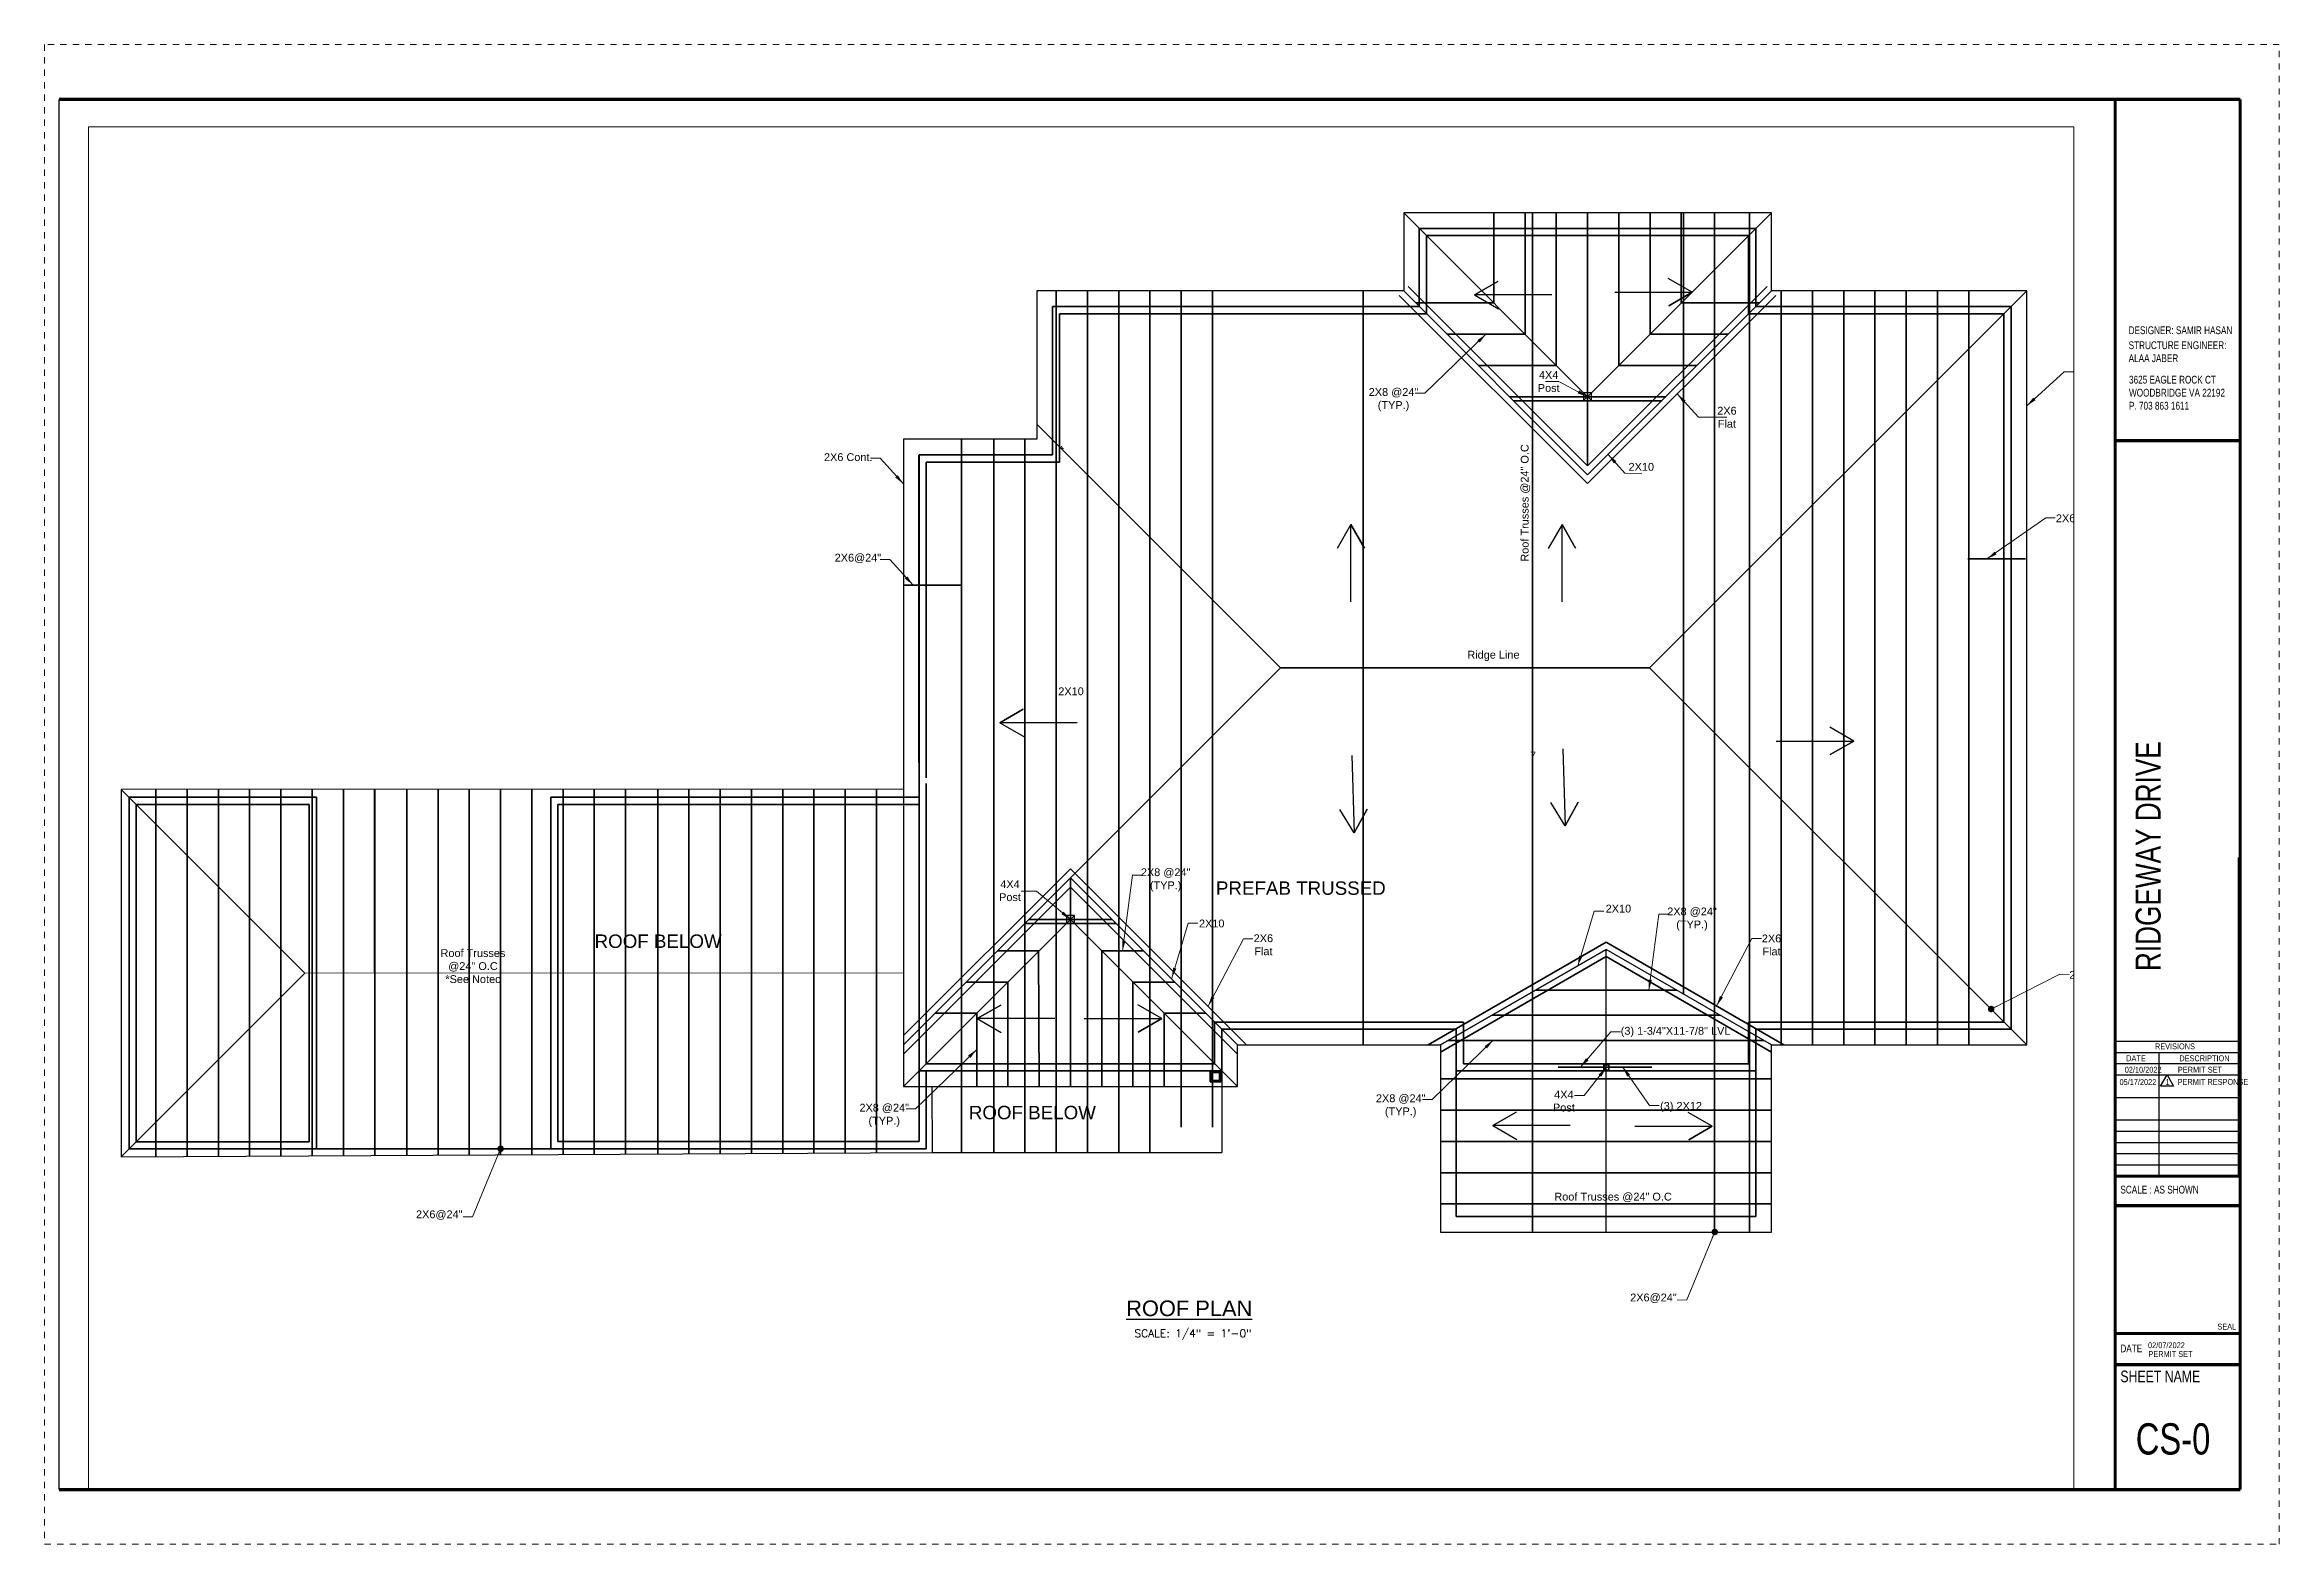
# Paper-space layout 'S0' of a CAD drawing. Extents: x 38.4 to 74.2, y 15.7 to 39.7.
# The model-space entities are those that its viewports show. They can reach past a viewport. Long polylines and large blocks are cut down to what shows.
import ezdxf

# ---------------------------------------------------------------- set-up
doc = ezdxf.new("R2010")
doc.units = 0
doc.header["$LTSCALE"] = 8
doc.header["$MEASUREMENT"] = 0
for name, pattern in [('$3$HIDDEN', [0.375, 0.25, -0.125]), ('10183Civbase$0$DASHED', [0.75, 0.5, -0.25]), ('11136-Civbase$0${ Gas Line }', [3.355, 1, -0.08, 0.08, -0.625, 0.08, -0.625, 0.08, -0.625, -0.08, 0.08]), ('Hidden (½x)', [0.1875, 0.125, -0.0625]), ('HIDDEN2', [0.1875, 0.125, -0.0625])]:
    doc.linetypes.add(name, pattern=pattern)
doc.layers.get('0').update_dxf_attribs({"lineweight": 9})
for name, color, linetype in [('1-N-FRAMING-TXT', 4, 'Continuous'), ('A-LINE', 6, 'Continuous'), ('A-WALLS.', 7, 'Continuous'), ('ANNSXTEXT', 2, 'Continuous'), ('Border', 53, 'Continuous'), ('PDF3_Text', 7, 'Continuous'), ('WALLELEV1-2', 7, 'Continuous')]:
    doc.layers.add(name, color=color, linetype=linetype)
for name, color, linetype, lineweight in [('A-LIGHT+', 133, 'Continuous', 9), ('A-WALL', 7, 'Continuous', 40), ('A-Wall-New', 1, 'Continuous', 50), ('Annotation', 2, 'Continuous', 25), ('Details', 2, 'Continuous', 15), ('DIM', 8, 'Continuous', 5), ('hatch', 8, 'Continuous', 13), ('TEXT', 6, 'Continuous', 25)]:
    doc.layers.add(name, color=color, linetype=linetype, lineweight=lineweight)
doc.layers.add('No Plot', color=33, linetype='HIDDEN2', lineweight=18, plot=False)
doc.styles.add('DIM60', font='romans.shx', dxfattribs={"height": 6})
doc.styles.add('PDF Arial', font='arial.ttf')
doc.styles.get("Standard").update_dxf_attribs({"font": 'stylu.ttf'})
doc.styles.add('Text - MM', font='arial.ttf', dxfattribs={"width": 0.75, "height": 0.09375})
doc.styles.add('TITLE', font='arial.ttf', dxfattribs={"height": 12})
doc.styles.add('TX_1-4in', font='arial.ttf', dxfattribs={"height": 4})
doc.dimstyles.new('Forum 24', dxfattribs={"dimscale": 24, "dimtxt": 0.1875, "dimasz": 0.09375, "dimexe": 0.0625, "dimexo": 0.0625, "dimgap": 0.125, "dimtad": 1, "dimdec": 4, "dimrnd": 1, "dimzin": 7, "dimdsep": 46, "dimlunit": 4, "dimtxsty": 'Standard', "dimblk": 'OBLIQUE', "dimblk1": 'DIMTICK', "dimblk2": 'OBLIQUE', "dimcen": -0.0625, "dimdle": 0.125, "dimclrd": 256, "dimclre": 256, "dimclrt": 256, "dimadec": 0, "dimazin": 0, "dimtfac": 1, "dimtdec": 4, "dimtmove": 1, "dimatfit": 3, "dimfxl": 0.0625, "dimtvp": 1.2, "dimfrac": 2, "dimtolj": 1, "dimtzin": 7, "dimlwd": 13, "dimarcsym": 0})

# ---------------------------------------------------------------- blocks, each defined once
blk = doc.blocks.new('_Oblique')
at = {"color": 0, "linetype": 'ByBlock', "lineweight": -2}
blk.add_line((-0.5, -0.5), (0.5, 0.5), dxfattribs=at)
blk = doc.blocks.new('DIMTICK')
for p, q in [((-1, 0), (1, 0)), ((0, 1), (0, -1))]:
    blk.add_line(p, q)
at = {"const_width": 0.141}
blk.add_lwpolyline([(0.71, 0.71), (-0.71, -0.71)], dxfattribs=at)

msp = doc.modelspace()

# ---------------------------------------------------------------- linework, layer by layer
at = {"layer": '1-N-FRAMING-TXT', "color": 7}
for points in [[(10857.3616, -7386.38269), (10797.94392, -7386.38269), (10815.93293, -7375.99673), (10797.94392, -7386.38269), (10816.34355, -7397.00572)], [(10905.76528, -7384.29731), (10965.18296, -7384.29731), (10947.19395, -7394.68326), (10965.18296, -7384.29731), (10946.78332, -7373.67427)], [(10703.11023, -7622.25518), (10703.11023, -7562.8375), (10713.49619, -7580.8265), (10703.11023, -7562.8375), (10692.4872, -7581.23713)], [(10865.22987, -7622.25518), (10865.22987, -7562.8375), (10875.61583, -7580.8265), (10865.22987, -7562.8375), (10854.60684, -7581.23713)], [(10492.97696, -7715.08844), (10433.55927, -7715.08844), (10451.54828, -7704.70249), (10433.55927, -7715.08844), (10451.95891, -7725.71148)], [(11029.80382, -7729.10685), (11089.2215, -7729.10685), (11071.23249, -7739.4928), (11089.2215, -7729.10685), (11070.82186, -7718.48382)], [(10865.83224, -7734.96198), (10867.77994, -7794.34773), (10877.57064, -7776.02794), (10867.77994, -7794.34773), (10856.55948, -7776.3062)], [(10703.79972, -7740.27623), (10705.74742, -7799.66198), (10715.53812, -7781.34219), (10705.74742, -7799.66198), (10694.52696, -7781.62045)], [(10475.63588, -7942.28257), (10416.2182, -7942.28257), (10434.2072, -7931.89661), (10416.2182, -7942.28257), (10434.61783, -7952.9056)], [(10498.38778, -7942.31621), (10557.80547, -7942.31621), (10539.81646, -7952.70217), (10557.80547, -7942.31621), (10539.40583, -7931.69318)], [(10871.50387, -8024.49147), (10812.08619, -8024.49147), (10830.0752, -8014.10551), (10812.08619, -8024.49147), (10830.48582, -8035.1145)], [(10921.08895, -8025.00741), (10980.50663, -8025.00741), (10962.51762, -8035.39337), (10980.50663, -8025.00741), (10962.107, -8014.38438)]]:
    msp.add_lwpolyline(points, dxfattribs=at)
at = {"layer": 'A-LIGHT+'}
for points in [[(9758.83121, -7766.21162), (9899.94758, -7907.32799)], [(9758.83121, -8048.44435), (9899.94758, -7907.32799)], [(9899.94758, -7907.32799), (10359.52612, -7907.23009)]]:
    msp.add_lwpolyline(points, dxfattribs=at)
at = {"layer": 'A-LINE', "color": 6, "linetype": 'Continuous', "lineweight": 30}
for p, q in [((10932.51722, -7672.9061), (10649.06, -7672.9061)), ((10359.49606, -7766.08368), (9758.83121, -7766.21162)), ((9758.83121, -7766.21162), (9758.83121, -8048.44435)), ((10487.76079, -7834.22967), (10359.53788, -7962.45258)), ((10771.97643, -7962.44576), (10899.01655, -7889.09911)), ((11026.05668, -7962.44576), (10899.01655, -7889.09911)), ((10381.85235, -8045.20061), (10381.58808, -7994.44441)), ((10603.97689, -7982.44576), (10603.97689, -8045.20061)), ((9758.83121, -8048.44435), (10381.85235, -8045.20061)), ((10381.85235, -8045.20061), (10603.97689, -8045.20061))]:
    msp.add_line(p, q, dxfattribs=at)
for points in [[(11222.05689, -7559.84266), (11222.05689, -7383.36643), (11026.05689, -7383.36643), (11026.05689, -7323.36643), (10743.65783, -7323.36643), (10743.65783, -7383.36643), (10743.65783, -7383.36643)], [(10743.65783, -7323.36643), (10884.85736, -7464.56595)], [(11026.05689, -7323.36643), (10884.85736, -7464.56595)], [(10743.65783, -7383.36643), (10461.8977, -7383.36643), (10461.8977, -7497.27632), (10359.54214, -7497.29812), (10359.54214, -7757.40742)], [(10743.65783, -7383.36643), (10884.85736, -7524.56595)], [(11026.05689, -7383.36643), (10884.85736, -7524.56595)], [(11026.05668, -7962.44576), (11026.05668, -7962.44576), (11222.05689, -7962.44576), (11222.05689, -7559.84266)], [(10359.54214, -7757.40742), (10359.5447, -7994.44428), (10615.97689, -7994.44583), (10615.97689, -7962.44576), (10771.97689, -7962.44576), (10771.97689, -7994.44576)], [(10615.97689, -7962.44576), (10487.76079, -7834.22967)], [(10487.76079, -7866.22819), (10359.5447, -7994.44428)], [(10615.97689, -7994.44583), (10487.76079, -7866.22974)], [(10899.01655, -7889.09911), (10771.97689, -7962.44576)], [(10899.01655, -8106.44576), (10899.01655, -7889.09911)], [(11026.05668, -7962.44576), (10899.01655, -7889.09911)], [(10771.97689, -7982.44576), (10771.97689, -8106.44576), (11026.05622, -8106.44576), (11026.05668, -7962.44576)]]:
    msp.add_lwpolyline(points, dxfattribs=at)
at = {"layer": 'A-Wall-New', "linetype": '$3$HIDDEN', "lineweight": 70}
msp.add_line((10088.69216, -8042.27102), (9908.67188, -8042.44435), dxfattribs=at)
for points in [[(11210.05689, -7559.84266), (11210.05689, -7395.36643), (11014.05689, -7395.36643), (11014.05689, -7335.36643), (10755.65783, -7335.36643), (10755.65783, -7395.36643), (10534.26553, -7395.36643)], [(11204.55689, -7559.91489), (11204.55689, -7400.86643), (11008.55689, -7400.86643), (11008.55689, -7340.86643), (10761.15783, -7340.86643), (10761.15783, -7400.86643), (10562.40886, -7400.86643)], [(10534.26553, -7395.36643), (10473.8977, -7395.36643), (10473.8977, -7509.27376), (10371.54214, -7509.29556), (10371.54214, -7757.40742)], [(10562.40886, -7400.86643), (10479.3977, -7400.86643), (10479.3977, -7514.7725), (10377.04214, -7514.7943), (10377.04214, -7757.36989)], [(10371.44136, -7509.29559), (10371.54214, -7982.44435), (10603.97689, -7982.44576), (10603.97689, -7950.44576), (10783.97689, -7950.44576), (10783.97689, -7982.44576), (11014.05622, -7982.44576), (11014.05695, -7950.44576), (11210.05689, -7950.44576), (11210.05689, -7559.84266)], [(10377.04214, -7761.64053), (10377.04214, -7976.94435), (10598.47689, -7976.94576), (10598.47689, -7944.94576), (10789.47689, -7944.94576), (10789.47689, -7976.94576), (11008.55635, -7976.94576), (11008.55708, -7944.94576), (11204.55689, -7944.94576), (11204.55689, -7559.91489)], [(9782.40992, -7772.21162), (9908.67188, -7772.21162), (9908.67188, -8042.44435), (9764.83121, -8042.44435), (9764.83121, -7772.21162), (9782.40992, -7772.21162)], [(10377.04214, -7982.44435), (10377.04214, -8042.25102), (10088.69185, -8042.25102), (10088.69324, -7772.21162), (10371.54214, -7772.21162)], [(10322.6931, -7772.21162), (10371.54214, -7772.21162)], [(9782.40992, -7777.71162), (9903.17188, -7777.71162), (9903.17188, -8036.94435), (9770.33121, -8036.94435), (9770.33121, -7777.71162), (9782.40992, -7777.71162)], [(10371.54214, -7982.44435), (10371.54214, -8036.75102), (10094.19188, -8036.75102), (10094.19321, -7777.71162), (10322.6931, -7777.71162)], [(10322.6931, -7777.71162), (10371.54214, -7777.71162)], [(10783.97689, -7982.44576), (10783.97689, -8094.44576), (11014.05622, -8094.44576), (11014.05622, -7982.44576)]]:
    msp.add_lwpolyline(points, dxfattribs=at)
at = {"layer": 'A-Wall-New'}
msp.add_lwpolyline([(10371.54214, -7757.40742), (10371.54214, -7757.66566)], dxfattribs=at)
at = {"layer": 'A-Wall-New', "lineweight": 70}
for points in [[(10595.12342, -7990.78471), (10595.12342, -7982.78471), (10603.12342, -7982.78471), (10603.12342, -7990.78471)], [(10596.12342, -7989.78471), (10596.12342, -7983.78471), (10602.12342, -7983.78471), (10602.12342, -7989.78471)]]:
    msp.add_lwpolyline(points, close=True, dxfattribs=at)
at = {"layer": 'ANNSXTEXT', "lineweight": 40}
for p, q in [((10812.85736, -7392.56596), (10752.85736, -7392.56596)), ((10956.85736, -7392.56596), (11016.85736, -7392.56596)), ((10836.85736, -7416.56595), (10776.85736, -7416.56595)), ((10932.85736, -7416.56595), (10992.85736, -7416.56595)), ((10860.85736, -7440.56595), (10800.85736, -7440.56595)), ((10908.85736, -7440.56595), (10968.85736, -7440.56595)), ((10824.85736, -7464.56595), (10944.85736, -7464.56595)), ((10827.93492, -7467.64352), (10941.7798, -7467.64352)), ((11176.8033, -7589.23577), (11221.13733, -7589.23577)), ((10359.54214, -7609.42556), (10403.87618, -7609.42556)), ((10844.91159, -7920.33674), (10953.12171, -7920.33674)), ((10811.33091, -7939.72462), (10986.70251, -7939.72462)), ((10777.75024, -7959.11251), (11020.28331, -7959.11251)), ((10862.23034, -7979.59006), (10934.23034, -7979.59006))]:
    msp.add_line(p, q, dxfattribs=at)
for points in [[(10812.85736, -7323.36643), (10812.85736, -7392.56596)], [(10836.85736, -7323.36643), (10836.85736, -7416.56595)], [(10860.85736, -7323.36643), (10860.85736, -7440.56595)], [(10884.85736, -7323.36643), (10884.85736, -7517.79782)], [(10908.85736, -7323.36643), (10908.85736, -7440.56595)], [(10932.85736, -7323.36643), (10932.85736, -7416.56595)], [(10956.85736, -7323.36643), (10956.85736, -7392.56596)]]:
    msp.add_lwpolyline(points, dxfattribs=at)
msp.add_lwpolyline([(10901.24838, -7977.93302), (10897.24838, -7977.93302), (10897.24838, -7981.93302), (10901.24838, -7981.93302)], close=True, dxfattribs=at)
at = {"layer": 'Details', "linetype": 'Hidden (½x)', "ltscale": 2}
for points in [[(9890.40992, -7772.21162), (9908.67188, -7772.21162), (9908.67188, -8042.44435), (9764.83121, -8042.44435), (9764.83121, -7772.21162), (9782.40992, -7772.21162)], [(11014.05622, -8094.44576), (10783.97689, -8094.44576), (11014.05622, -8094.44576)]]:
    msp.add_lwpolyline(points, dxfattribs=at)
at = {"layer": 'DIM'}
for p, q in [((10881.85857, -7461.56716), (10887.85857, -7467.56716)), ((10887.85857, -7461.56716), (10881.85857, -7467.56716)), ((10484.76045, -7863.23095), (10490.76045, -7869.23095)), ((10490.76045, -7863.23095), (10484.76045, -7869.23095))]:
    msp.add_line(p, q, dxfattribs=at)
at = {"layer": 'DIM', "color": 4, "linetype": '11136-Civbase$0${ Gas Line }', "lineweight": 40, "ltscale": 3}
for p, q in [((10404.17282, -8045.20061), (10404.04214, -7497.28864)), ((9953.47197, -8047.43096), (9953.40489, -7766.17018)), ((10146.1508, -8046.42778), (10146.08395, -7766.12913)), ((10771.97689, -7988.66913), (11026.05629, -7988.66913)), ((10771.97689, -8012.66913), (11026.05629, -8012.66913)), ((10771.97689, -8036.66913), (11026.05629, -8036.66913)), ((10771.97689, -8060.66913), (11026.05629, -8060.66913)), ((10771.97689, -8084.66913), (11026.05629, -8084.66913))]:
    msp.add_line(p, q, dxfattribs=at)
at = {"layer": 'DIM', "color": 2, "lineweight": 53}
for p, q in [((10461.8977, -7485.7438), (10649.06, -7672.9061)), ((10452.76016, -7869.2303), (10522.76142, -7869.2303)), ((10455.76072, -7866.22974), (10519.76087, -7866.22974)), ((10463.76079, -7890.22819), (10431.62392, -7890.36654)), ((10511.76079, -7890.22974), (10543.76087, -7890.22974)), ((10439.76079, -7914.33736), (10407.6531, -7914.33736)), ((10535.76079, -7914.33736), (10567.65967, -7914.33736)), ((10415.76079, -7938.22819), (10383.76227, -7938.22819)), ((10559.76079, -7938.22974), (10591.76087, -7938.22974))]:
    msp.add_line(p, q, dxfattribs=at)
at = {"layer": 'DIM', "color": 4, "linetype": '11136-Civbase$0${ Gas Line }', "lineweight": 40, "ltscale": 3}
for points in [[(10842.69388, -8106.44576), (10842.69388, -7323.36643)], [(10958.45869, -7923.85519), (10958.45869, -7323.36643)], [(10982.45869, -8106.44576), (10982.45869, -7323.36643)], [(11009.1145, -8106.44576), (11009.1145, -7323.36643)], [(10476.80078, -8045.20061), (10476.80078, -7383.36643)], [(10500.80078, -8045.20061), (10500.80078, -7383.36643)], [(10524.80078, -8045.20061), (10524.80078, -7383.36643)], [(10548.80078, -8045.20061), (10548.80078, -7383.36643)], [(10572.80078, -8025.77943), (10572.80078, -7383.36643)], [(10596.80078, -8025.77943), (10596.80078, -7383.36643)], [(10712.56558, -7962.44576), (10712.56558, -7383.36643)], [(11033.55689, -7962.44576), (11033.55689, -7383.36642)], [(11057.55689, -7962.44576), (11057.55689, -7383.36642)], [(11081.55689, -7962.44576), (11081.55689, -7383.36642)], [(11105.55689, -7962.44576), (11105.55689, -7383.36642)], [(11129.55689, -7962.44576), (11129.55689, -7383.36642)], [(11153.55689, -7962.44576), (11153.55689, -7383.36642)], [(11177.55689, -7962.44576), (11177.55689, -7383.36642)], [(10428.80078, -8045.20061), (10428.80078, -7497.28863)], [(10452.80078, -8045.20061), (10452.80078, -7497.28863)], [(9785.45429, -8048.30574), (9785.45429, -7766.20595)], [(9809.45429, -8048.18079), (9809.45429, -7766.20084)], [(9833.45429, -8048.05583), (9833.45429, -7766.19573)], [(9857.45429, -8047.93087), (9857.45429, -7766.19061)], [(9881.45429, -8047.80592), (9881.45429, -7766.1855)], [(9905.45429, -8047.68096), (9905.45429, -7766.18039)], [(9929.45429, -8047.55601), (9929.45429, -7766.17528)], [(9953.45429, -8047.43105), (9953.45429, -7766.17016)], [(9978.12678, -8047.3026), (9978.12678, -7766.16491)], [(10002.12678, -8047.17764), (10002.12678, -7766.1598)], [(10026.12678, -8047.05268), (10026.12678, -7766.15469)], [(10050.12678, -8046.92773), (10050.12678, -7766.14957)], [(10074.12678, -8046.80277), (10074.12678, -7766.14446)], [(10098.12678, -8046.67782), (10098.12678, -7766.13935)], [(10122.12678, -8046.55286), (10122.12678, -7766.13424)], [(10146.12678, -8046.42791), (10146.12678, -7766.12912)], [(10170.79973, -8046.29945), (10170.79973, -7766.12387)], [(10194.79973, -8046.17449), (10194.79973, -7766.11876)], [(10218.79973, -8046.04954), (10218.79973, -7766.11364)], [(10242.79973, -8045.92458), (10242.79973, -7766.10853)], [(10266.79973, -8045.79963), (10266.79973, -7766.10342)], [(10290.79973, -8045.67467), (10290.79973, -7766.09831)], [(10314.79973, -8045.54972), (10314.79973, -7766.0932)], [(10338.79973, -8045.42476), (10338.79973, -7766.08808)]]:
    msp.add_lwpolyline(points, dxfattribs=at)
at = {"layer": 'DIM', "color": 2, "linetype": '10183Civbase$0$DASHED', "lineweight": 40, "ltscale": 4}
for points in [[(10740.27377, -7386.7505), (10884.85736, -7531.33409), (11029.44095, -7386.7505)], [(10747.0419, -7379.98236), (10884.85736, -7517.79782), (11022.67282, -7379.98236)], [(10623.04795, -7962.44576), (10487.76079, -7827.1586), (10359.54428, -7955.37512)], [(10615.97689, -7969.51683), (10487.76079, -7841.30074), (10359.54443, -7969.5171)], [(11035.62827, -7962.44576), (10899.01655, -7883.57295), (10762.40532, -7962.44576)], [(11026.05666, -7967.97191), (10899.01656, -7894.62527), (10771.97689, -7967.97193)]]:
    msp.add_lwpolyline(points, dxfattribs=at)
at = {"layer": 'DIM', "color": 2, "lineweight": 53}
for points in [[(11222.05689, -7383.36643), (10932.51722, -7672.9061)], [(10649.08437, -7672.9061), (10359.54435, -7962.44611)], [(10649.08437, -7672.9061), (10932.51722, -7672.9061)], [(11222.05689, -7962.44576), (10932.51722, -7672.9061)], [(10487.76079, -7994.44506), (10487.76079, -7834.22967)], [(10463.76079, -7994.44506), (10463.31213, -7890.23012)], [(10511.76079, -7994.44506), (10511.76079, -7890.22974)], [(10439.76079, -7994.44506), (10439.76079, -7914.33736)], [(10535.76079, -7994.44506), (10535.76079, -7914.33736)], [(10415.76079, -7994.44506), (10415.76079, -7938.22819)], [(10559.76079, -7994.44506), (10559.76079, -7938.22974)]]:
    msp.add_lwpolyline(points, dxfattribs=at)
at = {"layer": 'DIM', "color": 4, "lineweight": 30}
for points in [[(10887.85857, -7461.56716), (10881.85857, -7461.56716), (10881.85857, -7467.56716), (10887.85857, -7467.56716)], [(10490.76045, -7863.23095), (10484.76045, -7863.23095), (10484.76045, -7869.23095), (10490.76045, -7869.23095)]]:
    msp.add_lwpolyline(points, close=True, dxfattribs=at)
at = {"layer": 'hatch'}
msp.add_lwpolyline([(10480.63966, -7502.78496, 0.2273357491), (10480.74566, -7503.00363, 0.2263250982), (10480.98233, -7503.05763)], format="xyb", dxfattribs=at)
msp.add_arc((10482.92442, -7502.54353), 2.04089, 182.99867838, 253.03733815, dxfattribs=at)

# ---------------------------------------------------------------- texts
at = {"layer": 'A-WALL', "insert": (10845.25573, -7737.14731), "char_height": 6, "attachment_point": 3}
msp.add_mtext('7 ', dxfattribs=at)
at = {"layer": 'A-WALLS.', "color": 7, "linetype": 'Continuous', "lineweight": 25, "style": 'DIM60'}
msp.add_text('SCALE: 1/4" = 1\'-0" ', height=6, dxfattribs=at).set_placement((10536.9563, -8187.07351))
at = {"layer": 'PDF3_Text', "lineweight": 0, "attachment_point": 7, "style": 'PDF Arial'}
for s, insert, char_height in [('PREFAB TRUSSED', (10599.46271, -7847.37038), 10.3078125), ('ROOF BELOW', (10122.3163, -7888.1381), 10.307812), ('ROOF BELOW', (10409.69913, -8019.77003), 10.307812)]:
    msp.add_mtext(s, dxfattribs=dict(at, insert=insert, char_height=char_height))
at = {"layer": 'TEXT', "char_height": 4, "width": 108.6923986, "attachment_point": 5, "style": 'TX_1-4in'}
for s, insert in [('\\A1;{\\H1.5x;4X4\\PPost}', (10854.99126, -7452.93271)), ('\\A1;{\\H1.5x;2X6 Cont.}', (11276.22273, -7444.88159)), ('\\A1;{\\H1.5x;2X8 @24"\\P(TYP.)}', (10735.83532, -7466.86076)), ('\\A1;{\\H1.5x;2X6\\PFlat}', (10991.88195, -7480.38337)), ('\\A1;{\\H1.5x;2X6 Cont.}', (10317.12371, -7511.04883)), ('\\A1;{\\H1.5x;2X10}', (10926.11583, -7518.47027)), ('\\A1;{\\H1.5x;2X6@24"}', (11262.36287, -7558.59376)), ('\\A1;{\\H1.5x;2X6@24"}', (10324.53876, -7588.821)), ('\\A1;{\\H1.5x;Ridge Line}', (10812.57527, -7663.67437)), ('\\A1;{\\H1.5x;2X10}', (10488.19438, -7690.92524)), ('\\A1;{\\H1.5x;4X4\\PPost}', (10441.35364, -7844.07309)), ('\\A1;{\\H1.5x;2X8 @24"\\P(TYP.)}', (10560.8528, -7835.7777)), ('\\A1;{\\H1.5x;2X10}', (10908.53362, -7857.84133, -2.37843)), ('\\A1;{\\H1.5x;2X8 @24"\\P(TYP.)}', (10965.0628, -7865.8847)), ('\\A1;{\\H1.5x;2X10}', (10596.24631, -7869.2805, -2.37843)), ('\\A1;{\\H1.5x;Roof Trusses\\P@24" O.C\\P*See Notec}', (10028.93554, -7902.01817)), ('\\A1;{\\H1.5x;2X6\\PFlat}', (10635.90155, -7885.62881)), ('\\A1;{\\H1.5x;2X6\\PFlat}', (11026.13861, -7885.75766)), ('\\A1;{\\H1.5x;2x8}', (11261.56943, -7908.7308)), ('\\A1;\\pxi-3,l4,t4;{\\H1.5x;(3)^I1-3/4"X11-7/8" LVL}', (10950.43272, -7952.59421)), ('\\A1;{\\H1.5x;2X8 @24"\\P(TYP.)}', (10344.73875, -8016.63142)), ('\\A1;{\\H1.5x;2X8 @24"\\P(TYP.)}', (10741.36983, -8009.40731)), ('\\A1;{\\H1.5x;4X4\\PPost}', (10866.67003, -8005.6742)), ('\\A1;\\pxi-3,l4,t4;{\\H1.5x;(3)^I2X12}', (10954.62945, -8010.23115)), ('\\A1;{\\H1.5x;Roof Trusses @24" O.C}', (10904.435, -8079.66195)), ('\\A1;{\\H1.5x;2X6@24"}', (10003.05046, -8093.24222)), ('\\A1;{\\H1.5x;2X6@24"}', (10935.43753, -8157.12662))]:
    msp.add_mtext(s, dxfattribs=dict(at, insert=insert))
at = {"layer": 'TEXT', "insert": (10837.15868, -7546.1744), "char_height": 4, "width": 108.6923986, "attachment_point": 5, "rotation": 90, "style": 'TX_1-4in'}
msp.add_mtext('\\A1;{\\H1.5x;Roof Trusses @24" O.C}', dxfattribs=at)
at = {"layer": 'WALLELEV1-2', "color": 4, "insert": (10578.97823, -8158.85569), "char_height": 12, "width": 235.4081515, "attachment_point": 2, "style": 'TITLE'}
msp.add_mtext('\\A1;{\\LROOF PLAN}', dxfattribs=at)

# ---------------------------------------------------------------- leaders
at = {"layer": 'TEXT'}
for points, override in [([(10806.85736, -7416.56595), (10759.86749, -7461.87732), (10752.57313, -7461.89755)], {"dimasz": 0.333333, "dimtad": 0}), ([(11222.05689, -7471.60455), (11250.83523, -7445.52532), (11258.12959, -7445.54556)], {"dimasz": 0.333333, "dimtad": 0}), ([(10884.85892, -7464.56751), (10862.87736, -7452.93271), (10852.48607, -7452.93271)], {"dimasz": 0.333333, "dimtad": 0}), ([(10953.758, -7462.43345), (10969.99775, -7480.38337), (10991.88195, -7480.38337)], {"dimasz": 0.333333, "dimtad": 0}), ([(10359.54214, -7531.6163), (10341.54924, -7511.80943), (10334.25488, -7511.82966)], {"dimasz": 0.333333, "dimtad": 0}), ([(10900.735, -7508.98016), (10913.41164, -7523.40979), (10926.40777, -7523.68236)], {"dimasz": 0.333333, "dimtad": 0}), ([(11191.58236, -7589.23577), (11236.70368, -7557.71867), (11243.99804, -7557.7389)], {"dimasz": 0.333333, "dimtad": 0}), ([(10366.95719, -7609.38846), (10348.96429, -7589.5816), (10341.66993, -7589.60183)], {"dimasz": 0.333333, "dimtad": 0}), ([(10527.76083, -7890.22974), (10535.41073, -7832.03589), (10542.70509, -7832.05612)], {"dimasz": 0.333333, "dimtad": 0}), ([(10487.76079, -7866.23129), (10461.7769, -7844.48098), (10449.79492, -7844.48098)], {"dimasz": 0.333333, "dimtad": 0}), ([(10565.54461, -7911.25322, -2.37843), (10578.22126, -7869.08205, -2.37843), (10585.51562, -7869.10228, -2.37843)], {"dimasz": 0.333333, "dimtad": 0}), ([(10877.29101, -7901.98725, -2.37843), (10889.96766, -7859.81608, -2.37843), (10897.26202, -7859.83632, -2.37843)], {"dimasz": 0.333333, "dimtad": 0}), ([(10931.97083, -7920.33674), (10939.62073, -7862.14289), (10946.91509, -7862.16312)], {"dimasz": 0.333333, "dimtad": 0}), ([(10593.46179, -7932.85959), (10620.60696, -7881.06396), (10627.90132, -7881.08419)], {"dimasz": 0.333333, "dimtad": 0}), ([(10983.96703, -7932.58164), (11011.11221, -7880.78601), (11018.40656, -7880.80624)], {"dimasz": 0.333333, "dimtad": 0}), ([(11194.78158, -7934.94593), (11247.51533, -7908.28275), (11254.80969, -7908.30299)], {"dimasz": 0.208333, "dimtad": 0, "dimldrblk": 'Dot'}), ([(10812.39187, -7958.80033), (10765.402, -8004.42387), (10758.10764, -8004.4441)], {"dimasz": 0.333333, "dimtad": 0}), ([(10879.36941, -7979.59006), (10902.76638, -7952.55615), (10910.06074, -7952.57639)], {"dimasz": 0.333333, "dimtad": 0}), ([(10415.76079, -7966.02445), (10368.77092, -8011.64798), (10361.47656, -8011.66822)], {"dimasz": 0.333333, "dimtad": 0}), ([(10899.24838, -7979.93302), (10882.20361, -8001.26258), (10874.90925, -8001.28281)], {"dimasz": 0.333333, "dimtad": 0}), ([(10911.85698, -7979.59006), (10932.46139, -8008.98942), (10939.75575, -8009.00965)], {"dimasz": 0.333333, "dimtad": 0}), ([(10050.16681, -8042.33006), (10028.66212, -8094.58313), (10021.36776, -8094.60337)], {"dimasz": 0.208333, "dimtad": 0, "dimldrblk": 'Dot'}), ([(10982.55388, -8106.21446), (10961.04918, -8158.46754), (10953.75483, -8158.48777)], {"dimasz": 0.208333, "dimtad": 0, "dimldrblk": 'Dot'})]:
    msp.add_leader(points, dimstyle='Forum 24', override=override, dxfattribs=at)

psp = doc.layouts.new('S0')

# ---------------------------------------------------------------- linework, layer by layer
at = {"linetype": 'HIDDEN2', "ltscale": 0.05}
for p, q in [((74.164, 39.701), (38.414, 39.701)), ((38.414, 39.701), (38.414, 15.701)), ((38.414, 15.701), (74.164, 15.701))]:
    psp.add_line(p, q, dxfattribs=at)
at = {"color": 242, "linetype": 'HIDDEN2', "ltscale": 0.05, "true_color": 0xcd2027}
psp.add_line((74.164, 15.701), (74.164, 39.701), dxfattribs=at)
at = {"layer": 'Border'}
for p, q in [((38.644, 38.826), (73.539, 38.826)), ((73.539, 38.826), (38.644, 38.826)), ((38.644, 16.576), (38.644, 38.826)), ((73.539, 16.576), (38.644, 16.576))]:
    psp.add_line(p, q, dxfattribs=at)
at = {"layer": 'Border', "color": 242, "true_color": 0xcd2027}
for p, q in [((71.539, 38.826), (71.539, 16.576)), ((73.539, 38.826), (73.539, 16.576)), ((71.539, 33.363), (73.539, 33.363)), ((73.539, 32.576), (73.539, 24.701)), ((73.513, 21.594), (73.513, 26.695)), ((71.539, 23.754), (73.539, 23.754)), ((71.539, 23.574), (73.539, 23.574)), ((71.539, 23.394), (73.539, 23.394)), ((72.236, 23.574), (72.236, 21.594)), ((71.539, 23.214), (73.539, 23.214)), ((71.539, 22.854), (73.539, 22.854)), ((71.539, 22.494), (73.539, 22.494)), ((71.539, 22.314), (73.539, 22.314)), ((71.539, 22.134), (73.539, 22.134)), ((71.539, 21.954), (73.539, 21.954)), ((71.539, 21.774), (73.539, 21.774)), ((71.539, 21.594), (73.539, 21.594)), ((73.539, 19.076), (71.539, 19.076)), ((73.539, 18.576), (71.539, 18.576))]:
    psp.add_line(p, q, dxfattribs=at)
at = {"layer": 'Border', "const_width": 0.05}
for points in [[(38.644, 38.826), (73.539, 38.826)], [(73.539, 16.576), (38.644, 16.576)]]:
    psp.add_lwpolyline(points, dxfattribs=at)
at = {"layer": 'Border', "color": 242, "true_color": 0xcd2027, "const_width": 0.05}
for points in [[(71.539, 38.826), (71.539, 16.576)], [(73.539, 38.826), (73.539, 16.576)], [(71.539, 33.363), (73.539, 33.363)], [(71.539, 21.594), (73.539, 21.594)], [(71.539, 21.12), (73.539, 21.12)], [(71.539, 19.076), (73.539, 19.076)], [(71.539, 18.576), (73.539, 18.576)]]:
    psp.add_lwpolyline(points, dxfattribs=at)
at = {"layer": 'Border'}
psp.add_lwpolyline([(72.373, 23.214), (72.474, 23.031), (72.265, 23.031), (72.373, 23.214)], dxfattribs=at)

# ---------------------------------------------------------------- texts
at = {"layer": 'Annotation', "color": 242, "true_color": 0xcd2027, "style": 'Text - MM'}
for s, insert, char_height, width, attachment_point in [('DESIGNER: SAMIR HASAN', (71.754, 35.193), 0.125, 2.86487, 1), ('\\PSTRUCTURE ENGINEER:\\PALAA JABER', (71.754, 35.162), 0.125, 2.86487, 1), ('3625 EAGLE ROCK CT\\PWOODBRIDGE VA 22192\\PP. 703 863 1611', (71.76, 34.402), 0.125, 2.86487, 1), ('REVISIONS', (72.495, 23.717), 0.0938, 1.1254, 2), ('02/10/2022', (71.692, 23.343), 0.0938, 1.1254, 1), ('DATE', (71.715, 23.526), 0.0938, 1.1254, 1), ('PERMIT SET', (72.542, 23.343), 0.0938, 1.1254, 1), ('DESCRIPTION', (72.565, 23.526), 0.09375, 1.1254, 1), ('SCALE : AS SHOWN', (71.622, 21.44), 0.125, 1.76597, 1), ('SEAL', (73.475, 19.232), 0.0938, 0.44116, 3), ('DATE', (71.622, 18.898), 0.125, 1.76597, 1), ('02/07/2022', (72.064, 18.934), 0.0938, 1.1254, 1), ('PERMIT SET', (72.071, 18.794), 0.0938, 1.1254, 1), ('SHEET NAME', (71.622, 18.482), 0.1875, 1.76597, 1), ('CS-0', (73.061, 17.131), 0.5, 1.75547, 9)]:
    psp.add_mtext(s, dxfattribs=dict(at, insert=insert, char_height=char_height, width=width, attachment_point=attachment_point))
at = {"layer": 'Annotation', "color": 242, "true_color": 0xcd2027, "insert": (71.866, 24.875), "char_height": 0.4, "width": 8.94873, "attachment_point": 1, "rotation": 90, "style": 'Text - MM'}
psp.add_mtext('RIDGEWAY DRIVE', dxfattribs=at)
at = {"layer": 'Border', "width": 1.1254, "attachment_point": 1, "style": 'Text - MM'}
for s, insert, char_height in [('05/17/2022', (71.608, 23.146), 0.0938), ('1', (72.344, 23.147), 0.0938), ('PERMIT RESPONSE', (72.538, 23.148), 0.09375)]:
    psp.add_mtext(s, dxfattribs=dict(at, insert=insert, char_height=char_height))

# ---------------------------------------------------------------- viewports
at = {"layer": 'No Plot'}
psp.add_viewport(center=(54.997, 27.482), size=(31.76, 21.81198), view_center_point=(10496.02098, -7780.65724), view_height=1046.9752573, dxfattribs=at)

doc.saveas('drawing.dxf')
